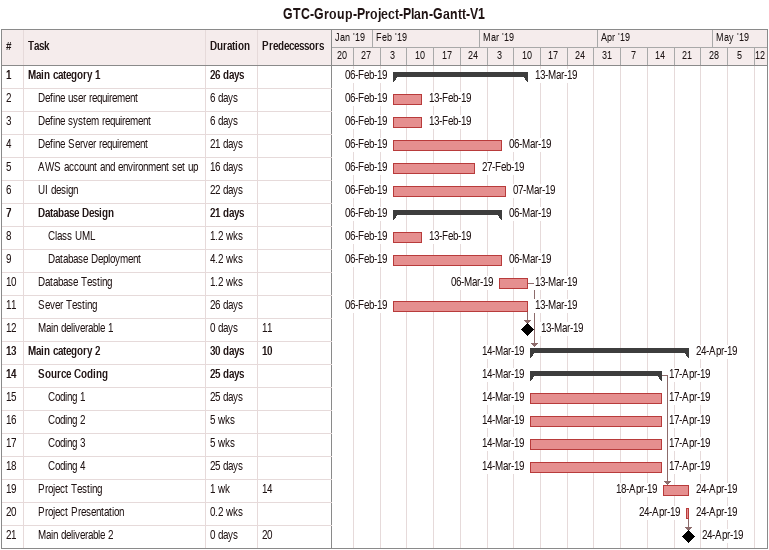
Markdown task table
GTC-Group-Project-Plan-Gantt-V1

| ID | Level | Task | Duration | Start | Finish | Predecessors |
|---|---|---|---|---|---|---|
| 1 | 1 | **Main category 1** | 26d | 2019-02-06 | 2019-03-13 |  |
| 2 | 2 | Define user requirement | 6d | 2019-02-06 | 2019-02-13 |  |
| 3 | 2 | Define system requirement | 6d | 2019-02-06 | 2019-02-13 |  |
| 4 | 2 | Define Server requirement | 21d | 2019-02-06 | 2019-03-06 |  |
| 5 | 2 | AWS account and environment set up | 16d | 2019-02-06 | 2019-02-27 |  |
| 6 | 2 | UI design | 22d | 2019-02-06 | 2019-03-07 |  |
| 7 | 2 | **Database Design** | 21d | 2019-02-06 | 2019-03-06 |  |
| 8 | 3 | Class UML | 1.2w | 2019-02-06 | 2019-02-13 |  |
| 9 | 3 | Database Deployment | 4.2w | 2019-02-06 | 2019-03-06 |  |
| 10 | 2 | Database Testing | 1.2w | 2019-03-06 | 2019-03-13 |  |
| 11 | 2 | Sever Testing | 26d | 2019-02-06 | 2019-03-13 |  |
| 12 | 2 | Main deliverable 1 | 0d | 2019-03-13 | 2019-03-13 | 11 |
| 13 | 1 | **Main category 2** | 30d | 2019-03-14 | 2019-04-24 | 10 |
| 14 | 2 | **Source Coding** | 25d | 2019-03-14 | 2019-04-17 |  |
| 15 | 3 | Coding 1 | 25d | 2019-03-14 | 2019-04-17 |  |
| 16 | 3 | Coding 2 | 5w | 2019-03-14 | 2019-04-17 |  |
| 17 | 3 | Coding 3 | 5w | 2019-03-14 | 2019-04-17 |  |
| 18 | 3 | Coding 4 | 25d | 2019-03-14 | 2019-04-17 |  |
| 19 | 2 | Project Testing | 1w | 2019-04-18 | 2019-04-24 | 14 |
| 20 | 2 | Project Presentation | 0.2w | 2019-04-24 | 2019-04-24 |  |
| 21 | 2 | Main deliverable 2 | 0d | 2019-04-24 | 2019-04-24 | 20 |
